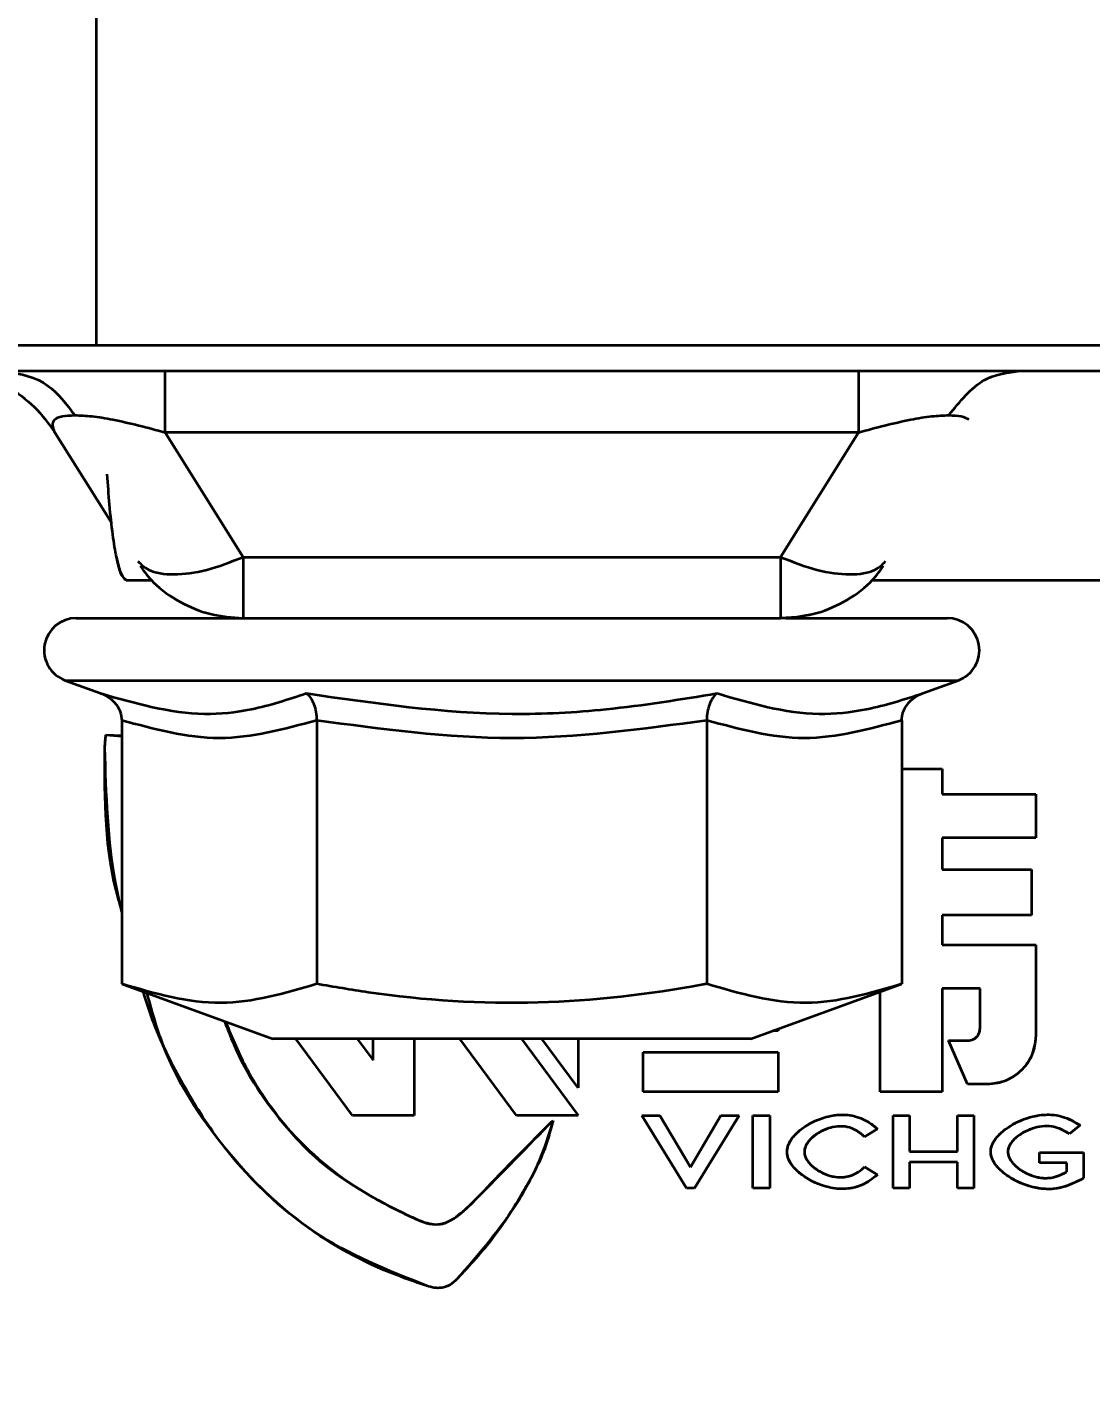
# Model space of a CAD drawing. Header units: millimetres. Extents: x 0 to 420, y 0 to 297.
# Drawn here: x 331.7323 to 331.9371, y 151.082 to 151.3429 of the extents above; entities that cross this region are included whole.
import ezdxf

# ---------------------------------------------------------------- set-up
doc = ezdxf.new("R2010")
doc.units = ezdxf.units.MM
doc.layers.add('尺寸线层', color=150, linetype='Continuous')
doc.styles.add('SLDTEXTSTYLE2', font='TXT', dxfattribs={"width": 0.7})
doc.dimstyles.new('SLDDIMSTYLE0', dxfattribs={"dimtxt": 3.5, "dimasz": 3.302, "dimexe": 0, "dimexo": 0.0625, "dimgap": 0.875, "dimtad": 1, "dimdec": 1, "dimlfac": 100, "dimrnd": 1e-09, "dimzin": 12, "dimdsep": 46, "dimtxsty": 'SLDTEXTSTYLE2', "dimsah": 1, "dimcen": 0.09, "dimadec": 0, "dimazin": 3, "dimtfac": 1, "dimtdec": 3, "dimtofl": 0, "dimtmove": 0, "dimatfit": 3, "dimfxl": 0, "dimfrac": 2, "dimtolj": 1, "dimtzin": 12, "dimarcsym": 0})

# ---------------------------------------------------------------- blocks, each defined once
blk = doc.blocks.new('_D')
at = {"layer": '尺寸线层'}
for p, q in [((291.9430704990633, 202.6412401847514), (364.6875843856807, 202.6412401847514)), ((363.6875843856807, 202.6412401847514), (363.6875843856807, 128.5801564336398)), ((326.1166692680779, 128.5801564336398), (364.6875843856807, 128.5801564336398))]:
    blk.add_line(p, q, dxfattribs=at)
for points in [[(363.6875843856807, 202.6412401847514), (363.1795843856808, 199.3392401847514), (364.1955843856807, 199.3392401847514)], [(363.6875843856807, 128.5801564336398), (364.1955843856807, 131.8821564336398), (363.1795843856808, 131.8821564336398)]]:
    blk.add_solid(points, dxfattribs=at)
at = {"layer": '尺寸线层', "insert": (359.1758470636482, 158.5376325069208), "char_height": 3.5, "attachment_point": 1, "rotation": 90.00000000000041, "style": 'SLDTEXTSTYLE2'}
blk.add_mtext('7406.11', dxfattribs=at)

msp = doc.modelspace()

# ---------------------------------------------------------------- linework, layer by layer
at = {"color": 7, "linetype": 'Continuous', "lineweight": 35}
for p, q in [((331.745585935107, 151.3816881791124), (331.745585935107, 151.2816881788493)), ((331.7255859351071, 151.2816881788493), (331.745585935107, 151.2816881788493)), ((331.745585935107, 151.2816881788493), (332.2055859351071, 151.2816881788493)), ((332.2683051820197, 151.2766881815023), (331.6983051820197, 151.2766881815022)), ((331.737670391935, 151.2649361631085), (331.7485970999842, 151.2474497749287)), ((331.8923387697008, 151.2649361631082), (331.7588715943387, 151.2649361631082)), ((331.7588715943388, 151.2649361631083), (331.7738659363197, 151.2409401998962)), ((331.8923387697007, 151.2649361631085), (331.8773444277199, 151.2409401998963)), ((331.7738659363197, 151.2409401998962), (331.8773444277198, 151.2409401998962)), ((331.7738659363197, 151.2409401998963), (331.7738659363197, 151.2291881815022)), ((331.8773444277197, 151.2409401998963), (331.8773444277197, 151.2291881815023)), ((331.7513638464926, 151.2364689334001), (331.7563179118731, 151.2364689334001)), ((331.8948924521664, 151.2364689334001), (331.982442459407, 151.2364689334002)), ((331.7417724835444, 151.2291881815022), (331.7738659363197, 151.2291881815022)), ((331.7738659363197, 151.2291881815022), (331.8773444277197, 151.2291881815022)), ((331.8783005670515, 151.2291881815022), (331.9093993890949, 151.2291881815022)), ((331.7396565597759, 151.2171881815022), (331.7464669993497, 151.2147093842151)), ((331.7396565597759, 151.2171881815022), (331.9115153128634, 151.2171881815022)), ((331.9047048732896, 151.2147093842151), (331.9115153128634, 151.2171881815022)), ((331.750530401325, 151.209499899391), (331.750530401325, 151.158763531381)), ((331.7880581688223, 151.209499899391), (331.7880581688223, 151.158763531381)), ((331.863113703817, 151.209499899391), (331.863113703817, 151.158763531381)), ((331.9006414713143, 151.209499899391), (331.9006414713143, 151.158763531381)), ((331.7474680506, 151.2066913548542), (331.7505304013195, 151.2065809420822)), ((331.7474680506, 151.2066913548542), (331.7505304013195, 151.2064406385079)), ((331.9006414713088, 151.2001583548542), (331.9084410506001, 151.2001583548542)), ((331.9006414713088, 151.2001583548542), (331.9084410506001, 151.2001583548542)), ((331.9084410506001, 151.2001583548542), (331.9084410506001, 151.1952707548542)), ((331.9084410506001, 151.2001583548542), (331.9084410506001, 151.1952707548542)), ((331.9084410506001, 151.1952707548542), (331.9264470506, 151.1952707548542)), ((331.9084410506001, 151.1952707548542), (331.9264470506, 151.1952707548542)), ((331.9264470506, 151.1952707548542), (331.9264470506, 151.1868683548542)), ((331.9264470506, 151.1952707548542), (331.9264470506, 151.1868683548542)), ((331.9084410506001, 151.1868683548542), (331.9084410506001, 151.1807707548542)), ((331.9264470506, 151.1868683548542), (331.9084410506001, 151.1868683548542)), ((331.9084410506001, 151.1868683548542), (331.9084410506001, 151.1807707548542)), ((331.9264470506, 151.1868683548542), (331.9084410506001, 151.1868683548542)), ((331.9084410506001, 151.1807707548542), (331.9255896506, 151.1807707548542)), ((331.9084410506001, 151.1807707548542), (331.9255896506001, 151.1807707548542)), ((331.9255896506, 151.1807707548542), (331.9255896506, 151.1720249548542)), ((331.9255896506001, 151.1807707548542), (331.9255896506001, 151.1720249548542)), ((331.9084410506001, 151.1720249548542), (331.9084410506001, 151.1662707548542)), ((331.9255896506, 151.1720249548542), (331.9084410506001, 151.1720249548542)), ((331.9084410506001, 151.1720249548542), (331.9084410506001, 151.1662707548542)), ((331.9255896506001, 151.1720249548542), (331.9084410506001, 151.1720249548542)), ((331.9084410506001, 151.1662707548542), (331.9157292506001, 151.1662707548542)), ((331.9084410506001, 151.1662707548542), (331.9264470506, 151.1662707548542)), ((331.9157292506001, 151.1662707548542), (331.9264470506, 151.1662707548542)), ((331.9264470506, 151.1662707548542), (331.9264470506, 151.1578679548542)), ((331.9264470506, 151.1662707548542), (331.9264470506, 151.1487985548542)), ((331.750530401325, 151.158763531381), (331.7795859363197, 151.1481881815022)), ((331.8715859363197, 151.1481881815022), (331.9006414713143, 151.158763531381)), ((331.8965228506, 151.1379951548542), (331.8965228506, 151.1572644760369)), ((331.8965228506, 151.1379951548542), (331.8965228506, 151.1572644760369)), ((331.9084410506001, 151.1578679548542), (331.9084410506001, 151.1379951548542)), ((331.9157292506001, 151.1578679548542), (331.9084410506001, 151.1578679548542)), ((331.9084410506001, 151.1578679548542), (331.9084410506001, 151.1379951548542)), ((331.9157292506001, 151.1578679548542), (331.9084410506001, 151.1578679548542)), ((331.9157292506001, 151.1502561548542), (331.9157292506001, 151.1578679548542)), ((331.9157292506001, 151.1502561548542), (331.9157292506001, 151.1578679548542)), ((331.9264470506, 151.1578679548542), (331.9264470506, 151.1487985548542)), ((331.8768882506001, 151.1497235548542), (331.8758043399287, 151.1497235548542)), ((331.8768882506001, 151.1497235548542), (331.8758043399287, 151.1497235548542)), ((331.8768882506001, 151.1501180660752), (331.8768882506001, 151.1497235548542)), ((331.8768882506001, 151.1501180660752), (331.8768882506001, 151.1497235548542)), ((331.8715859363197, 151.1481881815022), (331.7795859363197, 151.1481881815022)), ((331.7949390506001, 151.1334659548542), (331.7840210588816, 151.1481881815023)), ((331.7949390506001, 151.1334659548542), (331.7840210588816, 151.1481881815023)), ((331.7958612235279, 151.1481881815023), (331.7988862506, 151.1441091548542)), ((331.7958612235279, 151.1481881815023), (331.7988862506, 151.1441091548542)), ((331.7988862506, 151.1441091548542), (331.7988862506, 151.1481881815023)), ((331.7988862506, 151.1441091548542), (331.7988862506, 151.1481881815023)), ((331.8067792506001, 151.1481881815023), (331.8067792506001, 151.1334659548542)), ((331.8067792506001, 151.1481881815023), (331.8067792506001, 151.1334659548542)), ((331.8265130506001, 151.1334659548542), (331.8155945055886, 151.1481881815023)), ((331.8265130506001, 151.1334659548542), (331.8155945055886, 151.1481881815023)), ((331.8274340513968, 151.1481881815023), (331.8383522506001, 151.1334659548542)), ((331.8274340513968, 151.1481881815023), (331.8383522506001, 151.1334659548542)), ((331.8383522506001, 151.1387877548542), (331.831381421594, 151.1481881815023)), ((331.8383522506001, 151.1387877548542), (331.831381421594, 151.1481881815023)), ((331.8383522506001, 151.1481881815023), (331.8383522506001, 151.1387877548542)), ((331.8383522506001, 151.1481881815023), (331.8383522506001, 151.1387877548542)), ((331.9096412506001, 151.1478555548541), (331.9130708506001, 151.1478555548541)), ((331.9133280506001, 151.1394527548541), (331.9096412506001, 151.1478555548541)), ((331.9096412506001, 151.1478555548541), (331.9130708506001, 151.1478555548542)), ((331.9133280506001, 151.1394527548542), (331.9096412506001, 151.1478555548541)), ((331.8509036506001, 151.1456397548542), (331.8768836506001, 151.1456397548542)), ((331.8509036506001, 151.1380087548542), (331.8509036506001, 151.1456397548542)), ((331.8509036506001, 151.1456397548542), (331.8768836506001, 151.1456397548542)), ((331.8509036506001, 151.1380087548542), (331.8509036506001, 151.1456397548542)), ((331.8768836506001, 151.1456397548542), (331.8768836506001, 151.1380087548542)), ((331.8768836506001, 151.1456397548542), (331.8768836506001, 151.1380087548542)), ((331.9171012506, 151.1394527548541), (331.9133280506001, 151.1394527548541)), ((331.9171012506, 151.1394527548542), (331.9133280506001, 151.1394527548542)), ((331.8768836506001, 151.1380087548542), (331.8509036506001, 151.1380087548542)), ((331.8768836506001, 151.1380087548542), (331.8509036506001, 151.1380087548542)), ((331.9084410506001, 151.1379951548542), (331.8965228506, 151.1379951548542)), ((331.9084410506001, 151.1379951548542), (331.8965228506, 151.1379951548542)), ((331.8067792506001, 151.1334659548542), (331.7949390506001, 151.1334659548542)), ((331.8067792506001, 151.1334659548542), (331.7949390506001, 151.1334659548542)), ((331.8383522506001, 151.1334659548542), (331.8265130506001, 151.1334659548542)), ((331.8383522506001, 151.1334659548542), (331.8265130506001, 151.1334659548542)), ((331.8506016506001, 151.1334361548542), (331.8541210506001, 151.1334361548542)), ((331.8592156506, 151.1194811548542), (331.8506016506001, 151.1334361548542)), ((331.8506016506001, 151.1334361548542), (331.8541210506001, 151.1334361548542)), ((331.8592156506, 151.1194811548542), (331.8506016506001, 151.1334361548542)), ((331.8541210506001, 151.1334361548542), (331.8599774506, 151.1235201548542)), ((331.8541210506001, 151.1334361548542), (331.8599774506, 151.1235201548542)), ((331.8599774506, 151.1235201548542), (331.8658604506001, 151.1334361548542)), ((331.8599774506, 151.1235201548542), (331.8658604506001, 151.1334361548542)), ((331.8693796506, 151.1334361548542), (331.8607652506, 151.1194811548542)), ((331.8693796506, 151.1334361548542), (331.8607652506, 151.1194811548542)), ((331.8658604506001, 151.1334361548542), (331.8693796506, 151.1334361548542)), ((331.8658604506001, 151.1334361548542), (331.8693796506, 151.1334361548542)), ((331.8720094506001, 151.1334361548542), (331.8752656506001, 151.1334361548542)), ((331.8720094506001, 151.1194811548542), (331.8720094506001, 151.1334361548542)), ((331.8720094506001, 151.1334361548542), (331.8752656506001, 151.1334361548542)), ((331.8720094506001, 151.1194811548542), (331.8720094506001, 151.1334361548542)), ((331.8752656506001, 151.1334361548542), (331.8752656506001, 151.1194811548542)), ((331.8752656506001, 151.1334361548542), (331.8752656506001, 151.1194811548542)), ((331.8989844506, 151.1334361548542), (331.9021358506001, 151.1334361548542)), ((331.8989844506, 151.1194811548542), (331.8989844506, 151.1334361548542)), ((331.8989844506, 151.1334361548542), (331.9021358506001, 151.1334361548542)), ((331.8989844506, 151.1194811548542), (331.8989844506, 151.1334361548542)), ((331.9021358506001, 151.1334361548542), (331.9021358506001, 151.1265071548542)), ((331.9021358506001, 151.1334361548542), (331.9021358506001, 151.1265071548542)), ((331.9113536506001, 151.1334361548542), (331.9145046506001, 151.1334361548542)), ((331.9113536506001, 151.1265071548542), (331.9113536506001, 151.1334361548542)), ((331.9113536506001, 151.1334361548542), (331.9145046506001, 151.1334361548542)), ((331.9113536506001, 151.1265071548542), (331.9113536506001, 151.1334361548542)), ((331.9145046506001, 151.1334361548542), (331.9145046506001, 151.1194811548542)), ((331.9145046506001, 151.1334361548542), (331.9145046506001, 151.1194811548542)), ((331.8959618506, 151.1309019548542), (331.8934668506001, 151.1293563548542)), ((331.8959618506001, 151.1309019548542), (331.8934668506001, 151.1293563548542)), ((331.9349678506001, 151.1315553548542), (331.9329448506001, 151.1298927548542)), ((331.9349678506001, 151.1315553548542), (331.9329448506001, 151.1298927548542)), ((331.9021358506001, 151.1265071548542), (331.9113536506001, 151.1265071548542)), ((331.9021358506001, 151.1265071548542), (331.9113536506001, 151.1265071548542)), ((331.9271930506, 151.1263493548542), (331.9356500506, 151.1263493548542)), ((331.9271930506, 151.1243489548542), (331.9271930506, 151.1263493548542)), ((331.9271930506, 151.1263493548542), (331.9356500506001, 151.1263493548542)), ((331.9271930506, 151.1243489548542), (331.9271930506, 151.1263493548542)), ((331.9356500506, 151.1263493548542), (331.9356500506, 151.1213815548542)), ((331.9356500506001, 151.1263493548542), (331.9356500506001, 151.1213815548542)), ((331.8934668506001, 151.1235377548542), (331.8959618506, 151.1219951548542)), ((331.8934668506001, 151.1235377548542), (331.8959618506, 151.1219951548542)), ((331.9021358506001, 151.1244491548542), (331.9021358506001, 151.1194811548542)), ((331.9113536506001, 151.1244491548542), (331.9021358506001, 151.1244491548542)), ((331.9021358506001, 151.1244491548542), (331.9021358506001, 151.1194811548542)), ((331.9113536506001, 151.1244491548542), (331.9021358506001, 151.1244491548542)), ((331.9113536506001, 151.1194811548542), (331.9113536506001, 151.1244491548542)), ((331.9113536506001, 151.1194811548542), (331.9113536506001, 151.1244491548542)), ((331.9323934506, 151.1243489548542), (331.9271930506, 151.1243489548542)), ((331.9323934506, 151.1243489548542), (331.9271930506, 151.1243489548542)), ((331.9323934506, 151.1225687548542), (331.9323934506, 151.1243489548542)), ((331.9323934506, 151.1225687548542), (331.9323934506, 151.1243489548542)), ((331.8607652506, 151.1194811548542), (331.8592156506, 151.1194811548542)), ((331.8607652506, 151.1194811548542), (331.8592156506, 151.1194811548542)), ((331.8752656506001, 151.1194811548542), (331.8720094506001, 151.1194811548542)), ((331.8752656506001, 151.1194811548542), (331.8720094506001, 151.1194811548542)), ((331.9021358506001, 151.1194811548542), (331.8989844506, 151.1194811548542)), ((331.9021358506001, 151.1194811548542), (331.8989844506, 151.1194811548542)), ((331.9145046506001, 151.1194811548542), (331.9113536506001, 151.1194811548542)), ((331.9145046506001, 151.1194811548542), (331.9113536506001, 151.1194811548542))]:
    msp.add_line(p, q, dxfattribs=at)
at = {"color": 7, "linetype": 'Continuous', "lineweight": 35, "flags": 128}
msp.add_lwpolyline([(331.882966992406, 151.2298286453791), (331.8804994019425, 151.2293880529603), (331.8773444277141, 151.2291881767023)], dxfattribs=at)
at = {"color": 7, "linetype": 'Continuous', "lineweight": 35}
for centre, radius, start, end in [((331.7417724835444, 151.2230016342775), 0.006186547224792908, 90, 249.9999999997275), ((331.9093993890949, 151.2230016342775), 0.006186547224773467, 289.9999999997793, 90)]:
    msp.add_arc(centre, radius, start, end, dxfattribs=at)
for points, knots in [([(331.7282459704156, 151.2766881815022), (331.7310832000437, 151.2761809033849), (331.7361497192512, 151.2752750428585), (331.7398599787458, 151.2703916193956), (331.7414925083957, 151.2682428927074)], [0, 0, 0, 0, 0.5599958298694134, 1, 1, 1, 1]), ([(331.9097178556438, 151.2682428927075), (331.9118654234821, 151.2709136566004), (331.9157003946084, 151.2756829133529), (331.9207448237607, 151.2763810142127), (331.9229643936238, 151.2766881815022)], [0, 0, 0, 0, 0.5599958298467956, 1, 1, 1, 1]), ([(331.723187350048, 151.2757088855604), (331.7250272942347, 151.2750774976177), (331.7288634019845, 151.2737611141114), (331.73391747618, 151.2700345374548), (331.7364194200164, 151.2666356212237), (331.7376703919346, 151.2649361631082)], [0, 0, 0, 0, 0.3154764393023641, 0.6577382196521835, 1, 1, 1, 1]), ([(331.737670391935, 151.2649361631085), (331.7373206539947, 151.2658415059464), (331.7368230536932, 151.2671296100303), (331.7388299924575, 151.2681061289162), (331.7406291264264, 151.2681985439058), (331.7414925083958, 151.2682428927075)], [0, 0, 0, 0, 0.5516135075089325, 0.7848249104416377, 1, 1, 1, 1]), ([(331.7414925083958, 151.2682428927075), (331.7425363321875, 151.2681985577788), (331.7447113881722, 151.2681061753739), (331.7507292982411, 151.2671295602472), (331.7555108497274, 151.2658414909824), (331.7588715943389, 151.2649361631085)], [0, 0, 0, 0, 0.2151838137486373, 0.4483868308196557, 0.9999999999999999, 0.9999999999999999, 0.9999999999999999, 0.9999999999999999]), ([(331.8923387697008, 151.2649361631085), (331.895699517341, 151.2658415059463), (331.9004811233563, 151.2671296100298), (331.9064990110027, 151.2681061289168), (331.9086740713095, 151.268198543906), (331.9097178556437, 151.2682428927076)], [0, 0, 0, 0, 0.5516135075044449, 0.7848249103392752, 1, 1, 1, 1]), ([(331.9097178556437, 151.2682428927076), (331.9105947887441, 151.2682019568158), (331.9124220881429, 151.2681166571157), (331.9131741422477, 151.2676415629436), (331.9135652805999, 151.2673944696155)], [0, 0, 0, 0, 0.479906632154592, 1, 1, 1, 1]), ([(331.7476782245927, 151.2568978218073), (331.7478167082858, 151.2549040413404), (331.7482877704539, 151.248122054753), (331.7491994418177, 151.2417135368321), (331.7503394897518, 151.2372482270241), (331.7509872454854, 151.2367554378492), (331.7513638464926, 151.2364689334001)], [0, 0, 0, 0, 0.1605178968849352, 0.5460130850667859, 0.7360549347306233, 1, 1, 1, 1]), ([(331.7514602198924, 151.2364689334069), (331.751082631486, 151.2367268023534), (331.7504331426285, 151.2371703620725), (331.7498238262741, 151.2397898487757), (331.7495687435429, 151.2408864643806)], [0, 0, 0, 0, 0.5813624083188828, 1, 1, 1, 1]), ([(331.7536564237056, 151.2401400910558), (331.7542654153444, 151.2395251306344), (331.7557772475422, 151.2379984808314), (331.7604388188261, 151.23739771791), (331.7667511480729, 151.238138360631), (331.7714943402374, 151.2400062534746), (331.7738659363197, 151.2409401998963)], [0, 0, 0, 0, 0.1835687097022714, 0.4557124731350041, 0.7278562365673348, 1, 1, 1, 1]), ([(331.8773444277198, 151.2409401998963), (331.8797160238021, 151.2400062534745), (331.8844592159666, 151.238138360631), (331.8907715452135, 151.2373977179101), (331.8954331164973, 151.2379984808315), (331.896944948695, 151.2395251306344), (331.8975539403338, 151.2401400910558)], [0, 0, 0, 0, 0.2721437634332611, 0.5442875268669503, 0.8164312903001525, 1, 1, 1, 1]), ([(331.7540533448651, 151.239240624982), (331.7548784555422, 151.2381369772094), (331.756968722144, 151.2353410879504), (331.7616468792308, 151.2321318619334), (331.7675314504399, 151.2296467248802), (331.7717544410265, 151.2293410292949), (331.7738659363197, 151.2291881815022)], [0, 0, 0, 0, 0.1785730262285901, 0.4523820174859337, 0.726191008743095, 1, 1, 1, 1]), ([(331.8773444277197, 151.2291881815022), (331.8794559230129, 151.2293410292949), (331.8836789135995, 151.2296467248802), (331.8895634848087, 151.2321318619334), (331.8942416418954, 151.2353410879504), (331.8963319084972, 151.2381369772094), (331.8971570191742, 151.239240624982)], [0, 0, 0, 0, 0.2738089912580116, 0.5476179825156098, 0.8214269737740755, 1, 1, 1, 1]), ([(331.7464669993497, 151.2147093842151), (331.7531446846709, 151.2127987686905), (331.7628797401868, 151.2100133801455), (331.7760821662637, 151.2114131694136), (331.782528426585, 151.2135498965164), (331.7860264678347, 151.2147093842151)], [0, 0, 0, 0, 0.4997293504518647, 0.7285298326550594, 1, 1, 1, 1]), ([(331.7464669993497, 151.2147093842151), (331.7464817036261, 151.2147039948606), (331.7470680435076, 151.214489091836), (331.7481754651787, 151.2139033164709), (331.7494600755937, 151.2126669378662), (331.7503490908554, 151.2111571480877), (331.7504698817118, 151.2100530723563), (331.750530401325, 151.209499899391)], [0, 0, 0, 0, 0.006712877112438983, 0.267679107947264, 0.5286892128406917, 0.7638600520835029, 1, 1, 1, 1]), ([(331.7860264678347, 151.2147093842151), (331.7992044876554, 151.2127968432025), (331.8183975254643, 151.2100113357843), (331.8449684150359, 151.2114171128463), (331.8580468948956, 151.213551123186), (331.8651454048046, 151.2147093842151)], [0, 0, 0, 0, 0.5004345896354639, 0.7288545722659994, 1, 1, 1, 1]), ([(331.7860264678347, 151.2147093842151), (331.7860338199728, 151.2147039948606), (331.7863269899135, 151.214489091836), (331.7868807007492, 151.2139033164709), (331.7875230059566, 151.2126669378662), (331.7879675135875, 151.2111571480877), (331.7880279090157, 151.2100530723563), (331.7880581688223, 151.209499899391)], [0, 0, 0, 0, 0.006712877116404482, 0.2676791079472926, 0.5286892128410499, 0.7638600520830583, 1, 1, 1, 1]), ([(331.8651454048046, 151.2147093842151), (331.8651380526665, 151.2147039948606), (331.8648448827259, 151.214489091836), (331.86429117189, 151.2139033164709), (331.8636488666826, 151.2126669378662), (331.8632043590517, 151.2111571480876), (331.8631439636235, 151.2100530723563), (331.863113703817, 151.209499899391)], [0, 0, 0, 0, 0.006712877113637417, 0.2676791079469795, 0.5286892128413244, 0.7638600520830401, 1, 1, 1, 1]), ([(331.8651454048046, 151.2147093842151), (331.8716269209079, 151.2127987686905), (331.8810759913653, 151.2100133801455), (331.8944450425386, 151.2114131694136), (331.9010958404253, 151.2135498965164), (331.9047048732896, 151.2147093842151)], [0, 0, 0, 0, 0.4997293504518709, 0.7285298326550843, 1, 1, 1, 1]), ([(331.9006414713143, 151.209499899391), (331.9007019909275, 151.2100530723563), (331.9008227817839, 151.2111571480877), (331.9017117970457, 151.2126669378662), (331.9029964074606, 151.2139033164709), (331.9041038291317, 151.214489091836), (331.9046901690132, 151.2147039948606), (331.9047048732896, 151.2147093842151)], [0, 0, 0, 0, 0.2361399479167613, 0.471310787159525, 0.7323208920528997, 0.9932871228876718, 1, 1, 1, 1]), ([(331.863113703817, 151.209499899391), (331.8506237564873, 151.2077864313977), (331.8256057230965, 151.2043542632437), (331.8005867336434, 151.2077829450577), (331.7880581688223, 151.209499899391)], [0, 0, 0, 0, 0.4992377751891334, 1, 1, 1, 1]), ([(331.7472876506, 151.2042211548542), (331.7473077534093, 151.2046115718683), (331.7473502165388, 151.2054362490576), (331.7474274047017, 151.2062584163471), (331.7474680506, 151.2066913548542)], [0, 0, 0, 0, 0.4734179860385073, 1, 1, 1, 1]), ([(331.7472876506, 151.2042211548542), (331.7472928614604, 151.2044296707751), (331.7473032793328, 151.2048465486144), (331.7473831452106, 151.2056687990559), (331.7474342175136, 151.2062838869778), (331.7474680506, 151.2066913548542)], [0, 0, 0, 0, 0.2525012040554744, 0.5048159195966945, 1, 1, 1, 1]), ([(331.7505304013195, 151.1730261217198), (331.7503207410628, 151.1736977812311), (331.7471992056078, 151.1836978118074), (331.74724496483, 151.1943160751177), (331.7472876506, 151.2042211548542)], [0, 0, 0, 0, 0.06716574575922872, 1, 1, 1, 1]), ([(331.7505304013195, 151.1726567396006), (331.7501528310125, 151.1743277593874), (331.7478173193601, 151.1846640758605), (331.7475291951948, 151.1953025493455), (331.7472876506, 151.2042211548542)], [0, 0, 0, 0, 0.1616649210789421, 1, 1, 1, 1]), ([(331.7880581688223, 151.158763531381), (331.7819150161375, 151.156955257883), (331.7694089150804, 151.1532740127203), (331.756896541221, 151.1569123769835), (331.750530401325, 151.158763531381)], [0, 0, 0, 0, 0.4912124615585447, 1, 1, 1, 1]), ([(331.8092172506001, 151.1006545548542), (331.8076377275792, 151.1011876832557), (331.7996955616124, 151.1038683622899), (331.7844706264004, 151.1117654196605), (331.7703968697099, 151.1260017412273), (331.761394677754, 151.1406991854243), (331.7569194692969, 151.1500166736114), (331.7551618991727, 151.1557041086469), (331.7546835920765, 151.1572518935683)], [0, 0, 0, 0, 0.06124351102118637, 0.3079449444351414, 0.6222755517316126, 0.7814363206999437, 0.9405198362581393, 1, 1, 1, 1]), ([(331.8092172506001, 151.1006545548542), (331.8016965013616, 151.1036553033174), (331.7868914093015, 151.1095624750418), (331.7697929398699, 151.1266486622846), (331.7592466779973, 151.1428971551498), (331.7562833447173, 151.1537985495252), (331.7554172020085, 151.1569848813895)], [0, 0, 0, 0, 0.2963573619795545, 0.5833990587516721, 0.8782331133004913, 1, 1, 1, 1]), ([(331.863113703817, 151.158763531381), (331.8628760492131, 151.1587204823089), (331.8521705336342, 151.156781270932), (331.8304266321513, 151.1541733877661), (331.8054203079171, 151.155790564572), (331.7913577912859, 151.1581985279552), (331.7880581688223, 151.158763531381)], [0, 0, 0, 0, 0.009604097375990536, 0.4326312742067284, 0.8668728619598403, 1, 1, 1, 1]), ([(331.9006414713143, 151.158763531381), (331.8944983186295, 151.156955257883), (331.8819922175724, 151.1532740127203), (331.869479843713, 151.1569123769835), (331.863113703817, 151.158763531381)], [0, 0, 0, 0, 0.4912124615584751, 1, 1, 1, 1]), ([(331.7703028592714, 151.1515669452283), (331.7708767039101, 151.1500885923872), (331.7737467905067, 151.1426946038597), (331.7816582730097, 151.1303511969097), (331.7944883932344, 151.1197558162655), (331.804626492927, 151.1146473836064), (331.8100289935807, 151.112213632666), (331.8130840622796, 151.1127284959096), (331.8167078211541, 151.1151206721113), (331.8211623906977, 151.1199767010598), (331.8272869608898, 151.1262310693661), (331.831455472388, 151.1304208081876), (331.8335308506001, 151.1325067548542)], [0, 0, 0, 0, 0.05352234176270038, 0.2676922382528547, 0.4865526328675875, 0.6032213958378161, 0.6557546798583568, 0.6792476909388611, 0.7042062978680528, 0.8005460005130144, 0.9006977706542996, 1, 1, 1, 1]), ([(331.7705086057393, 151.1514920596382), (331.7717859563725, 151.1483940291623), (331.7743391501468, 151.1422016244158), (331.7799263353566, 151.1338455349967), (331.788904811777, 151.1232988757012), (331.7992419197025, 151.1172296028698), (331.8076035556118, 151.1132903284877), (331.8102197424279, 151.1124246763285), (331.812313626089, 151.1125084450865), (331.8153172245549, 151.1139296650016), (331.8222692986463, 151.1209274088882), (331.8286384230884, 151.1274762660721), (331.8335308506001, 151.1325067548541)], [0, 0, 0, 0, 0.1129686279835727, 0.2258039336760303, 0.3380952014417358, 0.5787130531076828, 0.6209199344072157, 0.6513327166730208, 0.6706973142914255, 0.6900132708766201, 0.7618844449278801, 1, 1, 1, 1]), ([(331.9130708506001, 151.1478555548541), (331.9134490695155, 151.1478836497427), (331.9141992420118, 151.1479393741178), (331.9151325595276, 151.1485102527342), (331.9156342535136, 151.1493687737201), (331.9156976212667, 151.1499607008066), (331.9157292506001, 151.1502561548542)], [0, 0, 0, 0, 0.2812914877948174, 0.557923279340476, 0.7793421531088149, 1, 1, 1, 1]), ([(331.9130708506001, 151.1478555548542), (331.9134380407996, 151.1478834237696), (331.9140543935848, 151.1479302035683), (331.9148502174392, 151.1483144082098), (331.9153851164652, 151.1488947429282), (331.9156783762188, 151.1495797825851), (331.9157142225172, 151.1500563572701), (331.9157292506001, 151.1502561548542)], [0, 0, 0, 0, 0.2727578187461577, 0.4578418527508828, 0.6443532759545364, 0.8508998516300207, 0.9999999999999999, 0.9999999999999999, 0.9999999999999999, 0.9999999999999999]), ([(331.9264470506, 151.1487985548542), (331.9262766370712, 151.1474247520578), (331.9259358575306, 151.1446775295272), (331.9234040651497, 151.1416284120431), (331.9203347819309, 151.1397838572018), (331.9181790385423, 151.1395631165861), (331.9171012506, 151.1394527548541)], [0, 0, 0, 0, 0.2796657056733662, 0.5592534311969064, 0.7796438388721584, 1, 1, 1, 1]), ([(331.9264470506, 151.1487985548542), (331.9263454164001, 151.1477291854035), (331.9261428033893, 151.1455973423403), (331.9244891092652, 151.1428159115044), (331.9221024232781, 151.1407150628433), (331.9194971794755, 151.1396084484034), (331.9177621147553, 151.139495699487), (331.9171012506, 151.1394527548542)], [0, 0, 0, 0, 0.2182784734511548, 0.4351493763134568, 0.644162561137185, 0.8644660307410301, 1, 1, 1, 1]), ([(331.8959618506, 151.1219951548542), (331.8949905632766, 151.1212653298106), (331.8930641366217, 151.1198178133206), (331.8895363886006, 151.1191170684491), (331.885648020144, 151.1196720262418), (331.8823782150086, 151.1211725653399), (331.8800223235137, 151.1231470325172), (331.8789402710614, 151.1246792235384), (331.8785136278742, 151.1260973720825), (331.8786388136714, 151.1274646284822), (331.8794374949985, 151.1290784234188), (331.8814356645983, 151.1311085355998), (331.8848228496509, 151.132972829699), (331.8888969080264, 151.1338739771964), (331.8926126142333, 151.1331720382619), (331.8947682885194, 151.1319424674871), (331.8957769618307, 151.1310631354943), (331.8959618506001, 151.1309019548542)], [0, 0, 0, 0, 0.08518978860259396, 0.1689632671202604, 0.2461856508007806, 0.3609458850638416, 0.418210519733212, 0.4624631650585808, 0.491744581722583, 0.5212139083395843, 0.5573808196271488, 0.6170712424499335, 0.7200168107624306, 0.8276822452462239, 0.9052048858845602, 0.9826241541310321, 1, 1, 1, 1]), ([(331.8959618506, 151.1219951548542), (331.8950655106777, 151.1213125619055), (331.8932471848026, 151.1199278456949), (331.8897037960905, 151.1190970907533), (331.885339295463, 151.1196913235007), (331.8818287668023, 151.121453148956), (331.8796560494835, 151.1236176739147), (331.8788053265644, 151.1249747148386), (331.8784656092, 151.1264548462402), (331.8788094522098, 151.1279347393351), (331.879662074534, 151.1292929241331), (331.8818357609199, 151.1314596723646), (331.885344375334, 151.1332264220201), (331.8897103658428, 151.1338160896723), (331.893249344973, 151.1329723167495), (331.8950660007634, 151.1315857261051), (331.8959618506, 151.1309019548542)], [0, 0, 0, 0, 0.07920603436308611, 0.1606783075695667, 0.2497806754826459, 0.3877414675754157, 0.4290639667544505, 0.4661830766535274, 0.4999341471601165, 0.5337171544357642, 0.5708998267528075, 0.6122842842775582, 0.7502885628194419, 0.8393083298292542, 0.9207579073409637, 1, 1, 1, 1]), ([(331.9356500506, 151.1213815548542), (331.9341458304986, 151.120605947677), (331.9310175113854, 151.1189929212626), (331.9253693675677, 151.1194161923478), (331.9213673444966, 151.1213569399635), (331.9190772276521, 151.123425106405), (331.9181391934511, 151.1247257640315), (331.9176701362916, 151.1261493383275), (331.9178808913404, 151.1276158178622), (331.9186475144389, 151.1289658239427), (331.9207211608585, 151.1311594341321), (331.9241738436659, 151.1329708506206), (331.9284745325783, 151.133818714677), (331.9320574569367, 151.1332869223522), (331.9340073472574, 151.1321268158186), (331.9349678506001, 151.1315553548542)], [0, 0, 0, 0, 0.1190311965837418, 0.2475485914508551, 0.3872690230514885, 0.4293865591210194, 0.4670902347466285, 0.5008310918613945, 0.5336929072921736, 0.5696821326119659, 0.610140885005401, 0.7483245133253377, 0.8389578956408688, 0.9206717024572144, 1, 1, 1, 1]), ([(331.9356500506001, 151.1213815548542), (331.9341272218834, 151.1205996075022), (331.9314318540447, 151.1192155807096), (331.9266509877129, 151.1192146722265), (331.9227378892869, 151.1206335116426), (331.9198848916259, 151.1225524193399), (331.918431156423, 151.1242333770904), (331.917816808389, 151.1255492389921), (331.9177152918793, 151.1267611825671), (331.9180751010032, 151.1280528285786), (331.9192225479609, 151.1297491511152), (331.9218997309799, 151.1318551019295), (331.9256438821536, 151.1334372918317), (331.9298422832635, 151.133778371345), (331.9328672116817, 151.1328911943359), (331.9344322914384, 151.1318959279373), (331.9349678506001, 151.1315553548542)], [0, 0, 0, 0, 0.1204323939251311, 0.2131622537598283, 0.3316835873560705, 0.4130046295254692, 0.4558651997256774, 0.488872044730095, 0.5149021221628195, 0.5408924398731619, 0.5830628036580999, 0.658705968889273, 0.7810157033690823, 0.8677244652131789, 0.9547362527539053, 1, 1, 1, 1]), ([(331.8335308506001, 151.1325067548542), (331.8327075309104, 151.1298454831901), (331.83080850658, 151.123707138993), (331.8248250388407, 151.113185816258), (331.8187760945362, 151.1062191635157), (331.8151128506, 151.1020001548542)], [0, 0, 0, 0, 0.2318707941659255, 0.5348205382807363, 1, 1, 1, 1]), ([(331.8335308506001, 151.1325067548541), (331.8331094274993, 151.130890569497), (331.8318417648014, 151.1260289995297), (331.8277864489197, 151.1185029056372), (331.8222344285703, 151.1097662819468), (331.8175004103648, 151.1046038043054), (331.8151128506, 151.1020001548542)], [0, 0, 0, 0, 0.1388678206786646, 0.4177216576485199, 0.7063331230007172, 1, 1, 1, 1]), ([(331.8934668506001, 151.1293563548542), (331.8928817727557, 151.129853382316), (331.8917187583624, 151.1308413706625), (331.8895079840711, 151.1314483951973), (331.887029632622, 151.1312586075491), (331.8847540161511, 151.1303043118486), (331.8830602363205, 151.1289773460779), (331.8822099502862, 151.1277891795066), (331.8818696076433, 151.1267785984751), (331.8819422560478, 151.1257536761474), (331.8825078671127, 151.1245883160616), (331.883857471761, 151.1231957351604), (331.8860978875086, 151.121944990302), (331.8887634945623, 151.1213835901898), (331.8911635143654, 151.1218719290869), (331.8926207274422, 151.122721774908), (331.8932988484313, 151.1233757377773), (331.8934668506001, 151.1235377548542)], [0, 0, 0, 0, 0.07983603455703843, 0.1586976129876126, 0.2329475402737895, 0.3375535744635219, 0.4127504174299609, 0.4560240196308384, 0.4891905923527788, 0.5226238889576261, 0.5610303023307582, 0.622792929687151, 0.7232025552620481, 0.8267116608530984, 0.9011325760987201, 0.9755059319637196, 1, 1, 1, 1]), ([(331.8934668506001, 151.1293563548542), (331.8930421986078, 151.1297354123114), (331.8921865240064, 151.1304992138351), (331.8905625243202, 151.1311945462036), (331.8887465300513, 151.1314493705761), (331.8862196068891, 151.1310348794747), (331.8840598643067, 151.1299128007996), (331.8826287241552, 151.1284206385011), (331.8820651442127, 151.1274782176325), (331.881839157996, 151.1264573347206), (331.8820597886433, 151.1254361340334), (331.8826206802472, 151.1244948639885), (331.884050169589, 151.1230047250854), (331.886211113186, 151.1218873534583), (331.8887373958004, 151.1214680883253), (331.8905557638623, 151.1217129013077), (331.8921844983258, 151.1223984394219), (331.8930415798511, 151.1231599198888), (331.8934668506001, 151.1235377548542)], [0, 0, 0, 0, 0.05943890894202829, 0.1197695186773351, 0.1823464999106857, 0.2494046664303471, 0.3861531811113239, 0.4277175274825458, 0.4654668083780614, 0.5001191181220871, 0.5347155402173184, 0.5723528615022672, 0.6138076854814957, 0.7504847269552349, 0.817650191684744, 0.8803000089911152, 0.9406066945558411, 1, 1, 1, 1]), ([(331.9329448506001, 151.1298927548542), (331.9319549295361, 151.1304476754979), (331.9298953180577, 151.131602233138), (331.9261099836825, 151.1312795084583), (331.9232957611819, 151.1298728605638), (331.9215964313104, 151.1281933953194), (331.9209988646622, 151.1268663718317), (331.9211312226234, 151.125686442017), (331.9216085582586, 151.124747519195), (331.9229223570663, 151.1232201402671), (331.9254657252241, 151.1217181279032), (331.9292049022245, 151.1211013168651), (331.931361751184, 151.1220939447719), (331.9323934506, 151.1225687548542)], [0, 0, 0, 0, 0.1192798470654209, 0.2481714462939041, 0.3871395485354535, 0.4489310050064334, 0.5019866416877107, 0.5358827408382232, 0.5725478511011534, 0.6132502055546148, 0.7504600818990473, 0.8806359682037681, 1, 1, 1, 1]), ([(331.9329448506001, 151.1298927548542), (331.9322153721862, 151.1303252768715), (331.9307824118185, 151.1311749070967), (331.9282740988048, 151.1315240792017), (331.9257424324659, 151.1310236403756), (331.9236338671142, 151.1300096755552), (331.922122096704, 151.1287727474218), (331.9213475526261, 151.1277071729058), (331.9210344186745, 151.1267171956972), (331.9211087073126, 151.1257594026119), (331.9216547809243, 151.1246204779257), (331.9230342108241, 151.1231800600267), (331.9252311225555, 151.1219284291879), (331.9279775299512, 151.1212271902016), (331.9304379504753, 151.1216020145284), (331.9318148812991, 151.122282727629), (331.9323934506, 151.1225687548542)], [0, 0, 0, 0, 0.08987024710487398, 0.1765377835603064, 0.263026607737131, 0.3624461885375395, 0.4231792231389069, 0.4700991987461268, 0.5009818845201868, 0.5320676011411593, 0.570220004330569, 0.6335217560711736, 0.7420229849383402, 0.8362584121589967, 0.9311978101067568, 1, 1, 1, 1]), ([(331.8151128506, 151.1020001548542), (331.8146282269644, 151.1015515733354), (331.8137385885109, 151.1007280984998), (331.812129226041, 151.1001951759916), (331.8106176739753, 151.1002524985795), (331.8097051383364, 151.1005144841233), (331.8092172506001, 151.1006545548542)], [0, 0, 0, 0, 0.3045429765800164, 0.5590588712230461, 0.7642505563990739, 1, 1, 1, 1]), ([(331.8151128506, 151.1020001548542), (331.814602075919, 151.1015302468565), (331.8137336940769, 151.1007313435677), (331.8121300697279, 151.100199808872), (331.8106459239179, 151.1002434965671), (331.8097007083549, 151.1005154542536), (331.8092172506001, 151.1006545548542)], [0, 0, 0, 0, 0.3194529154944909, 0.5431105366302221, 0.7663107096884993, 1, 1, 1, 1])]:
    msp.add_open_spline(points, degree=3, knots=knots, dxfattribs=at)
for points in [[(331.7588715943387, 151.264936163108), (331.7588715943387, 151.266644115266), (331.7588715943387, 151.2700600195819), (331.7588715943386, 151.2737590032294), (331.7588715943387, 151.2762260125846), (331.7588715943386, 151.2765341251964), (331.7588715943386, 151.2766881815022)], [(331.8923387697007, 151.2766881815022), (331.8923387697007, 151.2765341251963), (331.8923387697007, 151.2762260125845), (331.8923387697008, 151.2737590032294), (331.8923387697007, 151.2700600195819), (331.8923387697008, 151.2666441152661), (331.8923387697008, 151.2649361631082)], [(331.7880581688223, 151.209499899391), (331.7818035409061, 151.2077846865593), (331.7692942850736, 151.2043542608958), (331.7567850292412, 151.2077846865593), (331.750530401325, 151.209499899391)], [(331.9006414713143, 151.209499899391), (331.8943868433981, 151.2077846865593), (331.8818775875656, 151.2043542608958), (331.8693683317332, 151.2077846865593), (331.863113703817, 151.209499899391)]]:
    msp.add_open_spline(points, degree=3, dxfattribs=at)

# ---------------------------------------------------------------- dimensions: what is measured, and where the dimension line sits
at = {"layer": '尺寸线层'}
dim = msp.add_linear_dim(base=(363.6875843856809, 128.5801564336398), p1=(291.9430704990633, 202.6412401847514), p2=(326.1166692680779, 128.5801564336398), angle=90.0000000000002, dimstyle='SLDDIMSTYLE0', dxfattribs=at)
dim.commit()
dim.dimension.update_dxf_attribs({"geometry": '_D', "text_midpoint": (363.6875843856809, 163.906729966982), "dimtype": 160})

doc.saveas('drawing.dxf')
